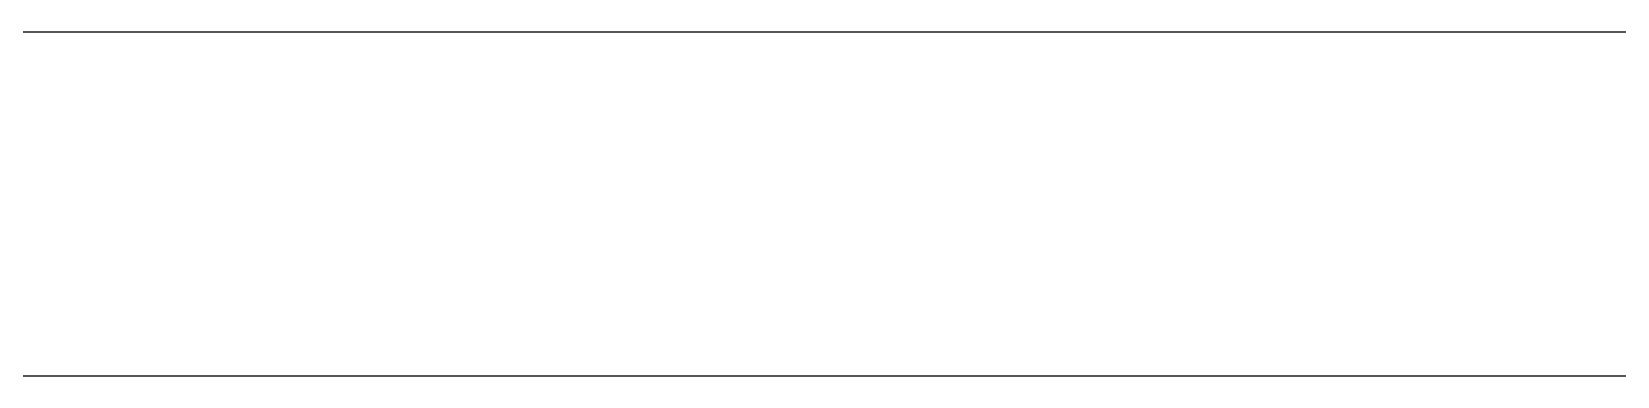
# Model space of a CAD drawing. Extents: x 815029915 to 815825525, y 579155098 to 579748855.
# Drawn here: x 815615933.2 to 815616027.1, y 579347322.1 to 579347342.5 of the extents above; entities that cross this region are included whole.
import ezdxf

# ---------------------------------------------------------------- set-up
doc = ezdxf.new("R2010")
doc.units = 0
doc.header["$LTSCALE"] = 100
doc.header["$MEASUREMENT"] = 0

msp = doc.modelspace()

# ---------------------------------------------------------------- linework, layer by layer
at = {"color": 0, "linetype": 'Continuous'}
for p, q in [((815615923.865663, 579347342.5237708), (815616030.9113778, 579347342.5237708)), ((815616030.9113778, 579347322.1341109), (815615750.5535535, 579347322.1341109))]:
    msp.add_line(p, q, dxfattribs=at)

doc.saveas('drawing.dxf')
